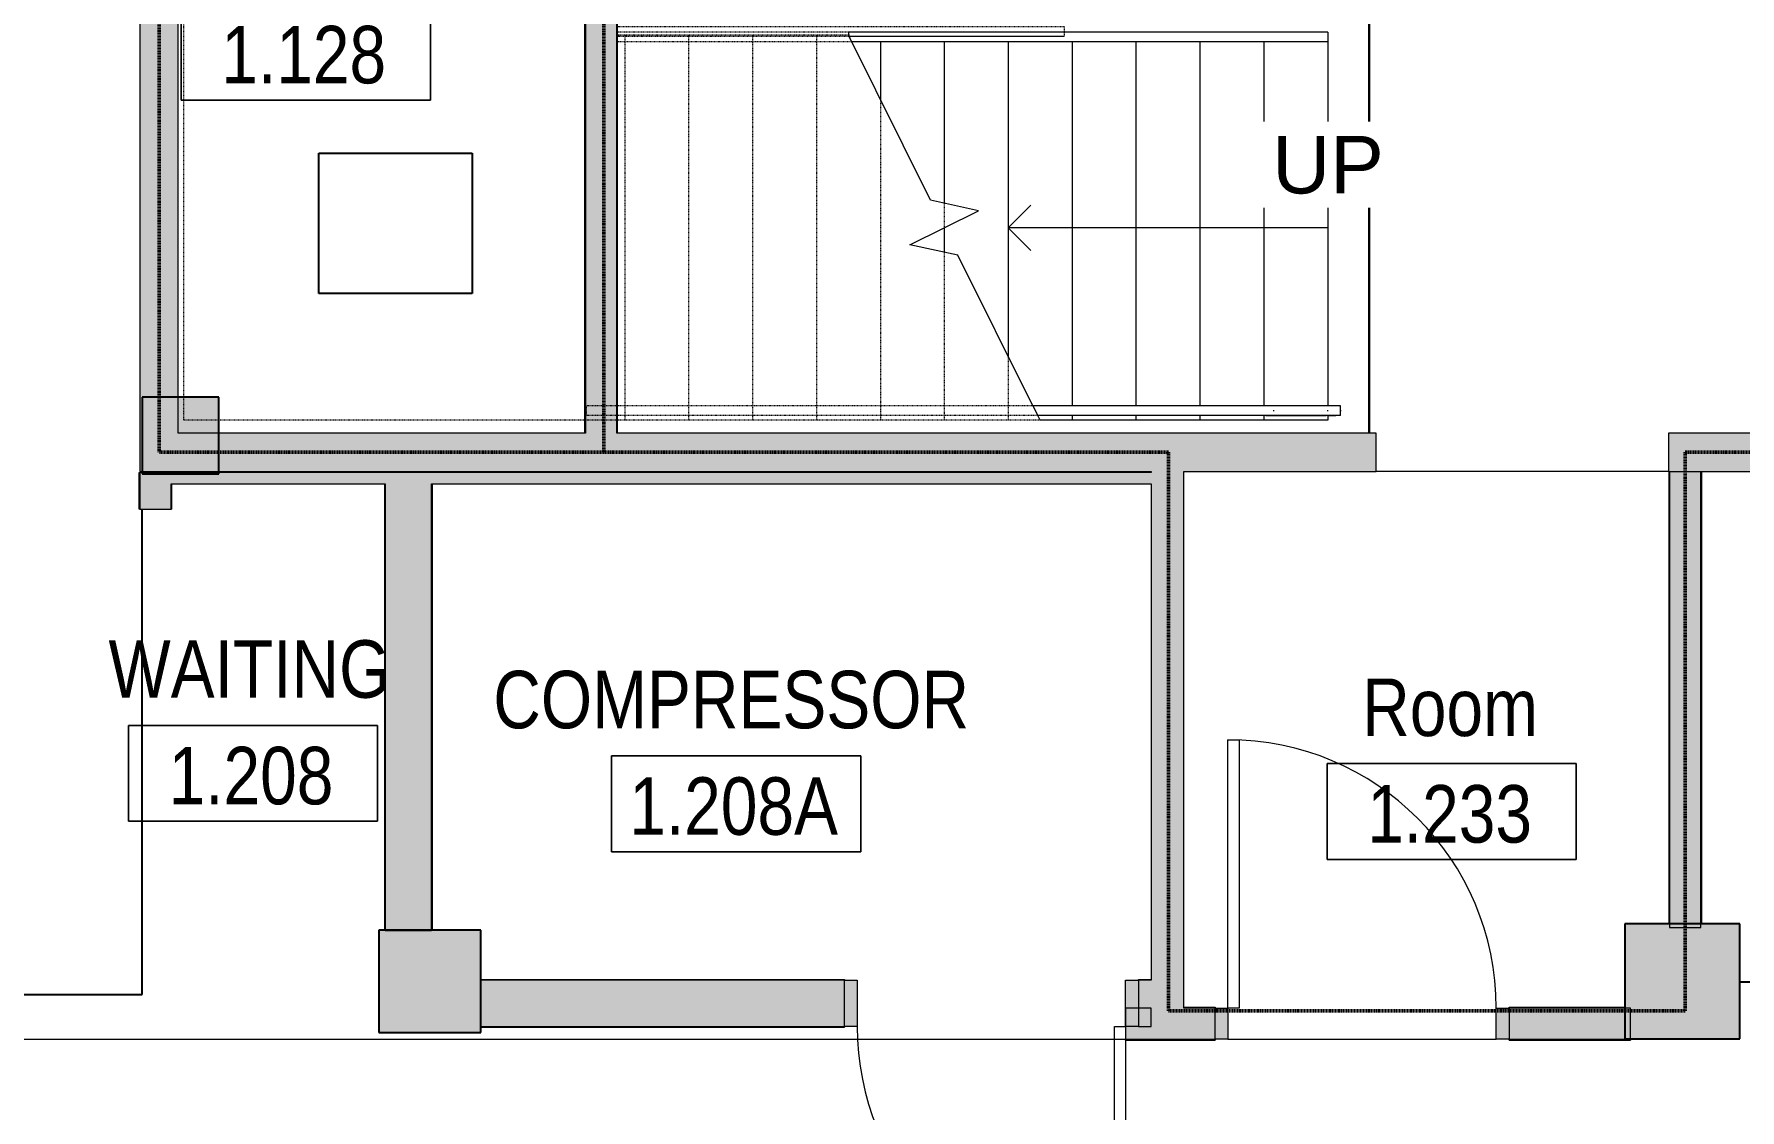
# Model space of a CAD drawing. Header units: inches. Extents: x -3640 to -1418, y -3630 to 137.
# Drawn here: x -3066.3 to -2799.4, y -2852.7 to -2684.3 of the extents above; entities that cross this region are included whole.
import ezdxf

# ---------------------------------------------------------------- set-up
doc = ezdxf.new("R2010")
doc.units = ezdxf.units.IN
doc.header["$MEASUREMENT"] = 0
doc.linetypes.add('1 HOUR', pattern=[0.3125, 0.1875, -0.0625, 0, -0.0625])
doc.linetypes.add('Overhead 1_16_', pattern=[0.101562, 0.0625, -0.039062])
for name, color, linetype, lineweight in [('A-AREA-IDEN', 2, 'Continuous', 9), ('A-DOOR', 31, 'Continuous', 13), ('A-DOOR-FRAM', 31, 'Continuous', 13), ('A-FLOR', 192, 'Continuous', 13), ('A-FLOR-HRAL', 11, 'Continuous', 13), ('A-FLOR-HRAL-MBND', 5, 'Continuous', 13), ('A-GENM', 13, 'Continuous', 9), ('A-WALL-PATT', 111, 'Continuous', 13), ('I-WALL', 2, 'Continuous', 13), ('S-COLS', 52, 'Continuous', 13), ('S-STRS', 31, 'Continuous', 13), ('S-STRS-ANNO', 31, 'Continuous', 13), ('S-STRS-MBND', 31, 'Continuous', 13), ('S-STRS-TEXT', 31, 'Continuous', 13)]:
    doc.layers.add(name, color=color, linetype=linetype, lineweight=lineweight)
doc.styles.add('Arial', font='arial.ttf', dxfattribs={"height": 9})
doc.styles.add('Arial Narrow', font='ARIALN.TTF', dxfattribs={"height": 9})

# ---------------------------------------------------------------- blocks, each defined once
blk = doc.blocks.new('15830016-STRUCT_MARTINEZ-MOORE_CENTRAL_v2018_rvt-1-DIMENSION PLAN - LEVEL 1 _567_ - 2__ - CAD')
at = {"layer": 'S-COLS', "lineweight": 5}
for points in [[(-3037.4, -2753.14), (-3037.4, -2741.14), (-3049.4, -2741.14), (-3049.4, -2753.14)], [(-2799.4, -2841.58), (-2799.4, -2823.58), (-2817.4, -2823.58), (-2817.4, -2841.58)], [(-2996.4, -2840.58), (-2996.4, -2824.58), (-3012.4, -2824.58), (-3012.4, -2840.58)]]:
    blk.add_hatch(color=50, dxfattribs=at).paths.add_polyline_path(points, flags=0)
at = {"layer": 'A-FLOR', "color": 253, "lineweight": 25}
for p, q in [((-2857.4, -2633.64), (-2857.4, -2746.77)), ((-2857.4, -2746.77), (-2857.4, -2633.64)), ((-3021.79, -2702.94), (-2997.79, -2702.94)), ((-3021.79, -2724.94), (-3021.79, -2702.94)), ((-2997.79, -2702.94), (-2997.79, -2724.94)), ((-2997.79, -2724.94), (-3021.79, -2724.94)), ((-3049.4, -2834.64), (-3049.4, -2758.7)), ((-3136.9, -2834.64), (-3049.4, -2834.64)), ((-2799.4, -2832.64), (-2698.52, -2832.64))]:
    blk.add_line(p, q, dxfattribs=at)
at = {"layer": 'S-COLS', "color": 253, "lineweight": 25}
for p, q in [((-3037.4, -2741.14), (-3049.4, -2741.14)), ((-3049.4, -2741.14), (-3049.4, -2753.14)), ((-3037.4, -2753.14), (-3037.4, -2741.14)), ((-3049.4, -2753.14), (-3037.4, -2753.14)), ((-2799.4, -2823.58), (-2817.4, -2823.58)), ((-2817.4, -2823.58), (-2817.4, -2841.58)), ((-2799.4, -2841.58), (-2799.4, -2823.58)), ((-2996.4, -2824.58), (-3012.4, -2824.58)), ((-3012.4, -2824.58), (-3012.4, -2840.58)), ((-2996.4, -2840.58), (-2996.4, -2824.58)), ((-3012.4, -2840.58), (-2996.4, -2840.58)), ((-2817.4, -2841.58), (-2799.4, -2841.58))]:
    blk.add_line(p, q, dxfattribs=at)
blk = doc.blocks.new('Railing - Railing-473197-DIMENSION PLAN - LEVEL 1 _567_ - 2__ - CAD')
at = {"layer": 'A-FLOR-HRAL', "lineweight": 9}
for p, q in [((-2938.9, -2684.02), (-2938.9, -2684.52)), ((-2938.9, -2684.02), (-2938.9, -2684.52)), ((-2863.9, -2684.02), (-2938.9, -2684.02)), ((-2938.9, -2684.52), (-2938.4, -2685.52)), ((-2938.9, -2684.52), (-2938.4, -2685.52)), ((-2938.83, -2684.65), (-2905.15, -2684.65)), ((-2863.9, -2684.02), (-2863.9, -2685.52)), ((-2863.9, -2685.52), (-2938.4, -2685.52))]:
    blk.add_line(p, q, dxfattribs=at)
at = {"layer": 'A-FLOR-HRAL-MBND', "linetype": 'Overhead 1_16_', "lineweight": 9}
for p, q in [((-2975.15, -2683.15), (-2905.15, -2683.15)), ((-2975.15, -2683.15), (-2905.15, -2683.15)), ((-2973.9, -2684.02), (-2975.15, -2684.02)), ((-2973.9, -2684.02), (-2975.15, -2684.02)), ((-2975.15, -2684.65), (-2938.83, -2684.65)), ((-2975.15, -2684.65), (-2905.15, -2684.65)), ((-2938.9, -2684.02), (-2973.9, -2684.02)), ((-2938.9, -2684.02), (-2973.9, -2684.02)), ((-2905.15, -2683.15), (-2905.15, -2684.02)), ((-2905.15, -2683.15), (-2905.15, -2684.65)), ((-2973.9, -2685.52), (-2975.15, -2685.52)), ((-2973.9, -2685.52), (-2975.15, -2685.52)), ((-2938.4, -2685.52), (-2973.9, -2685.52)), ((-2938.4, -2685.52), (-2973.9, -2685.52))]:
    blk.add_line(p, q, dxfattribs=at)
blk = doc.blocks.new('Basic Wall _ B3-4 7_8_-BSALS - ___-3567747-DIMENSION PLAN - LEVEL 1 _567_ - 2__ - CAD')
at = {"layer": 'I-WALL', "lineweight": 20}
blk.add_line((-2810.52, -2752.77), (-2810.52, -2823.58), dxfattribs=at)
blk = doc.blocks.new('Basic Wall _ B3-4 7_8_-BSALS - ___-3567746-DIMENSION PLAN - LEVEL 1 _567_ - 2__ - CAD')
at = {"layer": 'I-WALL', "lineweight": 20}
blk.add_line((-2805.4, -2752.77), (-2805.4, -2823.58), dxfattribs=at)
blk = doc.blocks.new('Basic Wall _ B3-4 7_8_-BSALS - ___-3567749-DIMENSION PLAN - LEVEL 1 _567_ - 2__ - CAD')
at = {"layer": 'I-WALL', "lineweight": 20}
for p, q in [((-2895.52, -2841.77), (-2895.52, -2841.64)), ((-2895.52, -2841.77), (-2881.52, -2841.77)), ((-2881.52, -2841.64), (-2881.52, -2841.77)), ((-2835.52, -2841.77), (-2835.52, -2841.64)), ((-2835.52, -2841.77), (-2816.52, -2841.77)), ((-2816.52, -2841.64), (-2816.52, -2841.77))]:
    blk.add_line(p, q, dxfattribs=at)
blk = doc.blocks.new('Basic Wall _ B3-4 7_8_-BSALS - ___-3567748-DIMENSION PLAN - LEVEL 1 _567_ - 2__ - CAD')
at = {"layer": 'I-WALL', "lineweight": 20}
for p, q in [((-2886.4, -2836.64), (-2881.52, -2836.64)), ((-2881.52, -2836.64), (-2881.52, -2836.77)), ((-2835.52, -2836.77), (-2835.52, -2836.64)), ((-2835.52, -2836.64), (-2817.4, -2836.64))]:
    blk.add_line(p, q, dxfattribs=at)
blk = doc.blocks.new('Basic Wall _ B3-4 7_8_-BSALS - ___-3567769-DIMENSION PLAN - LEVEL 1 _567_ - 2__ - CAD')
at = {"layer": 'I-WALL', "lineweight": 20}
blk.add_line((-2980.15, -2746.77), (-2980.15, -2622.64), dxfattribs=at)
blk = doc.blocks.new('Basic Wall _ B3-4 7_8_-BSALS - ___-3567768-DIMENSION PLAN - LEVEL 1 _567_ - 2__ - CAD')
at = {"layer": 'I-WALL', "lineweight": 20}
blk.add_line((-2975.02, -2746.77), (-2975.02, -2622.64), dxfattribs=at)
blk = doc.blocks.new('Door-A1_2-BSALS - A1_2-42x84-BSALS-385260-DIMENSION PLAN - LEVEL 1 _567_ - 2__ - CAD')
at = {"layer": 'A-DOOR-FRAM', "lineweight": 20}
h = blk.add_hatch(color=10, dxfattribs=at)
h.paths.add_polyline_path([(24, 2.4375), (24, -2.4375), (26, -2.4375), (26, 2.4375)], flags=0)
h.paths.add_polyline_path([(-18, 2.4375), (-20, 2.4375), (-20, -2.4375), (-18, -2.4375)], flags=0)
at = {"layer": 'A-DOOR', "lineweight": 20}
for p, q in [((22.25, -2.4375), (24, -2.4375)), ((22.25, -44.4375), (22.25, -2.4375)), ((24, -2.4375), (24, -44.4375)), ((24, -44.4375), (22.25, -44.4375))]:
    blk.add_line(p, q, dxfattribs=at)
at = {"layer": 'A-DOOR', "lineweight": 9}
blk.add_arc((24, -2.4375), 42, 180, 270, dxfattribs=at)
at = {"layer": 'A-DOOR-FRAM', "lineweight": 20}
for p, q in [((-20, -2.4375), (-20, 2.4375)), ((-20, 2.4375), (-18, 2.4375)), ((-18, 2.4375), (-18, -2.4375)), ((24, -2.4375), (24, 2.4375)), ((24, 2.4375), (26, 2.4375)), ((26, 2.4375), (26, -2.4375)), ((-18, -2.4375), (-20, -2.4375)), ((26, -2.4375), (24, -2.4375))]:
    blk.add_line(p, q, dxfattribs=at)
blk = doc.blocks.new('Basic Wall _ B3-4 7_8_-BSALS - ___-3567813-DIMENSION PLAN - LEVEL 1 _567_ - 2__ - CAD')
at = {"layer": 'I-WALL', "lineweight": 20}
for p, q in [((-3049.9, -2752.95), (-3049.77, -2752.95)), ((-3049.9, -2758.7), (-3049.9, -2752.95)), ((-3049.77, -2758.7), (-3049.9, -2758.7))]:
    blk.add_line(p, q, dxfattribs=at)
blk = doc.blocks.new('Basic Wall _ B3-4 7_8_-BSALS - ___-3567812-DIMENSION PLAN - LEVEL 1 _567_ - 2__ - CAD')
at = {"layer": 'I-WALL', "lineweight": 20}
for q in [(-3044.77, -2754.7), (-3044.9, -2758.7)]:
    blk.add_line((-3044.77, -2758.7), q, dxfattribs=at)
blk = doc.blocks.new('Basic Wall _ B6-7 1_4_-BSALS - ___-3569049-DIMENSION PLAN - LEVEL 1 _567_ - 2__ - CAD')
at = {"layer": 'I-WALL', "lineweight": 20}
blk.add_line((-3004.02, -2754.7), (-3004.02, -2824.58), dxfattribs=at)
blk = doc.blocks.new('Basic Wall _ B6-7 1_4_-BSALS - ___-3569048-DIMENSION PLAN - LEVEL 1 _567_ - 2__ - CAD')
at = {"layer": 'I-WALL', "lineweight": 20}
blk.add_line((-3011.52, -2754.7), (-3011.52, -2824.58), dxfattribs=at)
blk = doc.blocks.new('Basic Wall _ B6-7 1_4_-BSALS - ___-3569051-DIMENSION PLAN - LEVEL 1 _567_ - 2__ - CAD')
at = {"layer": 'I-WALL', "lineweight": 20}
for p, q in [((-2996.4, -2832.27), (-2939.52, -2832.27)), ((-2939.52, -2832.27), (-2939.52, -2832.39)), ((-2893.52, -2832.39), (-2893.52, -2832.27)), ((-2893.52, -2832.27), (-2891.52, -2832.27))]:
    blk.add_line(p, q, dxfattribs=at)
blk = doc.blocks.new('Basic Wall _ B6-7 1_4_-BSALS - ___-3569050-DIMENSION PLAN - LEVEL 1 _567_ - 2__ - CAD')
at = {"layer": 'I-WALL', "lineweight": 20}
for p in [(-2996.4, -2839.77), (-2939.52, -2839.64)]:
    blk.add_line(p, (-2939.52, -2839.77), dxfattribs=at)
blk = doc.blocks.new('Door-A1_1-BSALS1 - A1_1-42-84-BSALS-1860141-DIMENSION PLAN - LEVEL 1 _567_ - 2__ - CAD')
at = {"layer": 'A-DOOR-FRAM', "lineweight": 20}
h = blk.add_hatch(color=10, dxfattribs=at)
h.paths.add_polyline_path([(21, -3.63), (23, -3.63), (23, 3.62), (21, 3.62)], flags=0)
h.paths.add_polyline_path([(-21, -3.63), (-21, 3.62), (-23, 3.62), (-23, -3.63)], flags=0)
at = {"layer": 'A-DOOR', "lineweight": 20}
for p, q in [((19.25, -3.63), (21, -3.63)), ((19.25, -45.63), (19.25, -3.63)), ((21, -3.63), (21, -45.63)), ((21, -45.63), (19.25, -45.63))]:
    blk.add_line(p, q, dxfattribs=at)
at = {"layer": 'A-DOOR', "lineweight": 9}
blk.add_arc((21, -3.66), 42, 179.95, 267.6122, dxfattribs=at)
at = {"layer": 'A-DOOR-FRAM', "lineweight": 20}
for p, q in [((-23, -3.63), (-23, 3.62)), ((-23, 3.62), (-21, 3.62)), ((-21, 3.62), (-21, -3.63)), ((21, -3.63), (21, 3.62)), ((21, 3.62), (23, 3.62)), ((23, 3.62), (23, -3.63)), ((-21, -3.63), (-23, -3.63)), ((23, -3.63), (21, -3.63))]:
    blk.add_line(p, q, dxfattribs=at)
blk = doc.blocks.new('Fire Rating - BSALS _Combined_1 - 1-Hour Fire-3466959-DIMENSION PLAN - LEVEL 1 _567_ - 2__ - CAD')
at = {"layer": 'A-GENM', "linetype": '1 HOUR', "lineweight": 50}
blk.add_line((0, 0), (80.875, 0), dxfattribs=at)
blk = doc.blocks.new('Fire Rating - BSALS _Combined_1 - 1-Hour Fire-3467002-DIMENSION PLAN - LEVEL 1 _567_ - 2__ - CAD')
at = {"layer": 'A-GENM', "linetype": '1 HOUR', "lineweight": 50}
blk.add_line((0, 0), (157.9375, 0), dxfattribs=at)
blk = doc.blocks.new('Fire Rating - BSALS _Combined_1 - 1-Hour Fire-3467129-DIMENSION PLAN - LEVEL 1 _567_ - 2__ - CAD')
at = {"layer": 'A-GENM', "linetype": '1 HOUR', "lineweight": 50}
blk.add_line((0, 0), (87.4375, 0), dxfattribs=at)
blk = doc.blocks.new('Fire Rating - BSALS _Combined_1 - 1-Hour Fire-3467426-DIMENSION PLAN - LEVEL 1 _567_ - 2__ - CAD')
at = {"layer": 'A-GENM', "linetype": '1 HOUR', "lineweight": 50}
blk.add_line((0, 0), (22.8125, 0), dxfattribs=at)
blk = doc.blocks.new('Fire Rating - BSALS _Combined_1 - 1-Hour Fire-3468423-DIMENSION PLAN - LEVEL 1 _567_ - 2__ - CAD')
at = {"layer": 'A-GENM', "linetype": '1 HOUR', "lineweight": 50}
blk.add_line((0, 0), (131, 0), dxfattribs=at)
blk = doc.blocks.new('Handrail Type - Handrail_Internal_-3487774-DIMENSION PLAN - LEVEL 1 _567_ - 2__ - CAD')
at = {"layer": 'A-FLOR-HRAL', "lineweight": 9}
for p, q in [((-2864.14, -2742.52), (-2873.58, -2742.52)), ((-2873.58, -2744.02), (-2864.14, -2744.02)), ((-2872.31, -2743.34), (-2872.31, -2743.19)), ((-2862.65, -2742.52), (-2863.91, -2742.52)), ((-2863.91, -2744.02), (-2862.65, -2744.02))]:
    blk.add_line(p, q, dxfattribs=at)
for points in [[(-2863.9, -2743.34), (-2863.9, -2743.32), (-2863.9, -2743.27), (-2863.9, -2743.22), (-2863.9, -2743.19)], [(-2861.9, -2743.17), (-2861.9, -2743.2), (-2861.89, -2743.27), (-2861.9, -2743.33), (-2861.9, -2743.36)]]:
    blk.add_open_spline(points, degree=3, dxfattribs=at)
blk = doc.blocks.new('Handrail Type - Handrail_Internal_-V102-DIMENSION PLAN - LEVEL 1 _567_ - 2__ - CAD')
at = {"layer": 'A-FLOR-HRAL', "linetype": 'Overhead 1_16_', "lineweight": 9}
for p, q in [((-2979.9, -2744.02), (-2979.9, -2742.52)), ((-2973.9, -2742.52), (-2979.9, -2742.52)), ((-2973.9, -2744.02), (-2979.9, -2744.02)), ((-2910.02, -2742.52), (-2973.9, -2742.52)), ((-2909.27, -2744.02), (-2973.9, -2744.02))]:
    blk.add_line(p, q, dxfattribs=at)
at = {"layer": 'A-FLOR-HRAL', "lineweight": 9}
for p, q in [((-2910.02, -2742.52), (-2909.27, -2744.02)), ((-2863.9, -2742.52), (-2910.02, -2742.52)), ((-2863.9, -2744.02), (-2909.27, -2744.02)), ((-2861.9, -2742.52), (-2863.9, -2742.52)), ((-2861.9, -2744.02), (-2863.9, -2744.02)), ((-2861.9, -2744.02), (-2861.9, -2742.52))]:
    blk.add_line(p, q, dxfattribs=at)
blk = doc.blocks.new('Room Tag- BSALS - Room Tag-28050-DIMENSION PLAN - LEVEL 1 _567_ - 2__ - CAD')
at = {"layer": 'A-AREA-IDEN'}
for p, q in [((-0.203125, -0.171875), (-0.203125, -0.015625)), ((-0.203125, -0.015625), (0.203125, -0.015625)), ((0.203125, -0.015625), (-0.203125, -0.015625)), ((-0.203125, -0.015625), (-0.203125, -0.171875)), ((0.203125, -0.015625), (0.203125, -0.171875)), ((0.203125, -0.171875), (0.203125, -0.015625)), ((0.203125, -0.171875), (-0.203125, -0.171875)), ((-0.203125, -0.171875), (0.203125, -0.171875))]:
    blk.add_line(p, q, dxfattribs=at)

msp = doc.modelspace()

# ---------------------------------------------------------------- block references
at = {"lineweight": 5}
msp.add_blockref('15830016-STRUCT_MARTINEZ-MOORE_CENTRAL_v2018_rvt-1-DIMENSION PLAN - LEVEL 1 _567_ - 2__ - CAD', (0, 0), dxfattribs=at)

# ---------------------------------------------------------------- next in the draw order: hatches: boundary and pattern name
at = {"layer": 'A-WALL-PATT', "lineweight": 20}
for points in [[(-3043.77, -2752.77), (-3043.77, -2616.64), (-3049.77, -2616.64), (-3049.77, -2752.77)], [(-2891.52, -2754.7), (-2891.52, -2752.95), (-3044.9, -2752.95), (-3044.9, -2754.7), (-2911.12, -2754.7)], [(-2886.4, -2836.77), (-2886.4, -2752.77), (-2891.52, -2752.77), (-2891.52, -2836.77)]]:
    msp.add_hatch(color=10, dxfattribs=at).paths.add_polyline_path(points, flags=0)
at = {"layer": 'A-WALL-PATT', "lineweight": 5}
for points in [[(-2975.15, -2746.77), (-2975.15, -2622.64), (-2980.02, -2622.64), (-2980.02, -2746.77)], [(-3044.9, -2758.7), (-3044.9, -2752.95), (-3049.77, -2752.95), (-3049.77, -2758.7)], [(-3004.15, -2824.64), (-3004.15, -2754.7), (-3011.4, -2754.7), (-3011.4, -2824.64)], [(-2805.52, -2824.14), (-2805.52, -2752.77), (-2810.4, -2752.77), (-2810.4, -2824.14)]]:
    msp.add_hatch(color=50, dxfattribs=at).paths.add_polyline_path(points, flags=0)
at = {"layer": 'A-WALL-PATT', "lineweight": 20}
h = msp.add_hatch(color=10, dxfattribs=at)
h.paths.add_polyline_path([(-2987.5, -2752.77), (-2856.32, -2752.77), (-2856.32, -2746.77), (-3043.77, -2746.77), (-3043.77, -2752.77)], flags=0)
h.paths.add_polyline_path([(-2787.9, -2752.77), (-2787.9, -2746.77), (-2810.57, -2746.77), (-2810.57, -2752.77), (-2796.55, -2752.77)], flags=0)
at = {"layer": 'A-WALL-PATT', "lineweight": 5}
h = msp.add_hatch(color=50, dxfattribs=at)
h.paths.add_polyline_path([(-2891.52, -2839.64), (-2891.52, -2832.39), (-2893.52, -2832.39), (-2893.52, -2839.64)], flags=0)
h.paths.add_polyline_path([(-2939.52, -2839.64), (-2939.52, -2832.39), (-2996.52, -2832.39), (-2996.52, -2839.64), (-2987.5, -2839.64)], flags=0)
h = msp.add_hatch(color=50, dxfattribs=at)
h.paths.add_polyline_path([(-2834.74, -2841.64), (-2816.52, -2841.64), (-2816.52, -2836.77), (-2835.52, -2836.77), (-2835.52, -2841.64)], flags=0)
h.paths.add_polyline_path([(-2881.52, -2841.64), (-2881.52, -2836.77), (-2895.52, -2836.77), (-2895.52, -2841.64)], flags=0)

# ---------------------------------------------------------------- next in the draw order: linework, layer by layer
at = {"layer": 'A-FLOR', "lineweight": 20}
for p, q in [((-2810.57, -2752.77), (-2856.32, -2752.77)), ((-3136.9, -2841.64), (-2895.52, -2841.64)), ((-2879.52, -2841.64), (-2837.52, -2841.64)), ((-2816.52, -2841.64), (-2810.4, -2841.64)), ((-2810.4, -2841.64), (-2810.4, -2841.58))]:
    msp.add_line(p, q, dxfattribs=at)
at = {"layer": 'I-WALL', "lineweight": 20}
for p, q in [((-3049.77, -2616.64), (-3049.77, -2752.77)), ((-3043.77, -2746.77), (-3043.77, -2616.64)), ((-2980.02, -2622.64), (-2980.02, -2746.77)), ((-2975.15, -2746.77), (-2975.15, -2622.64)), ((-2980.02, -2746.77), (-3043.77, -2746.77)), ((-2856.32, -2746.77), (-2975.15, -2746.77)), ((-2856.32, -2752.77), (-2856.32, -2746.77)), ((-2787.9, -2746.77), (-2810.57, -2746.77)), ((-2810.57, -2746.77), (-2810.57, -2752.77)), ((-3049.77, -2752.77), (-2891.52, -2752.77)), ((-3049.77, -2752.95), (-3049.77, -2758.7)), ((-2891.52, -2752.95), (-3049.77, -2752.95)), ((-3044.9, -2758.7), (-3044.9, -2754.7)), ((-3044.9, -2754.7), (-3011.4, -2754.7)), ((-3011.4, -2754.7), (-3011.4, -2824.64)), ((-3004.15, -2754.7), (-2891.52, -2754.7)), ((-3004.15, -2824.64), (-3004.15, -2754.7)), ((-2891.52, -2752.77), (-2891.52, -2752.95)), ((-2891.52, -2754.7), (-2891.52, -2832.39)), ((-2886.4, -2752.77), (-2856.32, -2752.77)), ((-2886.4, -2836.77), (-2886.4, -2752.77)), ((-2810.57, -2752.77), (-2782.4, -2752.77)), ((-2810.4, -2752.77), (-2810.4, -2824.14)), ((-2805.52, -2824.14), (-2805.52, -2752.77)), ((-3049.77, -2758.7), (-3044.9, -2758.7)), ((-3011.4, -2824.64), (-3004.15, -2824.64)), ((-2810.4, -2824.14), (-2805.52, -2824.14)), ((-2939.52, -2832.39), (-2996.52, -2832.39)), ((-2996.52, -2832.39), (-2996.52, -2839.64)), ((-2939.52, -2839.64), (-2939.52, -2832.39)), ((-2891.52, -2832.39), (-2893.52, -2832.39)), ((-2893.52, -2832.39), (-2893.52, -2839.64)), ((-2891.52, -2836.77), (-2895.52, -2836.77)), ((-2895.52, -2836.77), (-2895.52, -2841.64)), ((-2891.52, -2839.64), (-2891.52, -2836.77)), ((-2881.52, -2836.77), (-2886.4, -2836.77)), ((-2881.52, -2841.64), (-2881.52, -2836.77)), ((-2816.52, -2836.77), (-2835.52, -2836.77)), ((-2835.52, -2836.77), (-2835.52, -2841.64)), ((-2816.52, -2841.64), (-2816.52, -2836.77)), ((-2996.52, -2839.64), (-2939.52, -2839.64)), ((-2893.52, -2839.64), (-2891.52, -2839.64)), ((-2895.52, -2841.64), (-2881.52, -2841.64)), ((-2835.52, -2841.64), (-2816.52, -2841.64))]:
    msp.add_line(p, q, dxfattribs=at)
at = {"layer": 'S-STRS', "lineweight": 9}
for p, q in [((-2926.03, -2710.34), (-2938.9, -2684.52)), ((-2938.73, -2684.52), (-2938.9, -2684.52)), ((-2933.9, -2685.52), (-2933.9, -2694.56)), ((-2923.9, -2685.52), (-2923.9, -2710.81)), ((-2913.9, -2685.52), (-2913.9, -2734.72)), ((-2903.9, -2685.52), (-2903.9, -2742.52)), ((-2893.9, -2685.52), (-2893.9, -2742.52)), ((-2883.9, -2685.52), (-2883.9, -2742.52)), ((-2873.9, -2685.52), (-2873.9, -2742.52)), ((-2863.9, -2685.52), (-2863.9, -2742.52)), ((-2929.27, -2717.32), (-2918.52, -2711.97)), ((-2918.52, -2711.97), (-2926.03, -2710.34)), ((-2923.9, -2714.64), (-2923.9, -2718.48)), ((-2921.76, -2718.94), (-2929.27, -2717.32)), ((-2910.02, -2742.52), (-2921.76, -2718.94)), ((-2908.9, -2744.77), (-2909.27, -2744.02)), ((-2903.9, -2744.02), (-2903.9, -2744.77)), ((-2893.9, -2744.02), (-2893.9, -2744.77)), ((-2883.9, -2744.02), (-2883.9, -2744.77)), ((-2873.9, -2744.02), (-2873.9, -2744.77)), ((-2863.9, -2744.02), (-2863.9, -2744.77)), ((-2863.9, -2744.77), (-2908.9, -2744.77))]:
    msp.add_line(p, q, dxfattribs=at)
at = {"layer": 'S-STRS-ANNO', "lineweight": 9}
for p in [(-2910.36, -2711.11), (-2910.36, -2718.18), (-2863.9, -2714.64)]:
    msp.add_line(p, (-2913.9, -2714.64), dxfattribs=at)
at = {"layer": 'S-STRS-MBND', "linetype": 'Overhead 1_16_', "lineweight": 9}
for p, q in [((-3042.9, -2744.77), (-3042.9, -2623.9)), ((-2975.15, -2684.52), (-2975.15, -2684.15)), ((-2973.9, -2684.52), (-2975.15, -2684.52)), ((-2973.9, -2684.52), (-2973.9, -2744.77)), ((-2938.9, -2684.52), (-2973.9, -2684.52)), ((-2963.9, -2684.52), (-2963.9, -2744.77)), ((-2953.9, -2684.52), (-2953.9, -2744.77)), ((-2943.9, -2684.52), (-2943.9, -2744.77)), ((-2933.9, -2694.56), (-2933.9, -2744.77)), ((-2923.9, -2710.81), (-2923.9, -2714.64)), ((-2923.9, -2718.48), (-2923.9, -2744.77)), ((-2913.9, -2734.72), (-2913.9, -2744.77)), ((-2973.9, -2744.77), (-3042.9, -2744.77)), ((-2908.9, -2744.77), (-2973.9, -2744.77))]:
    msp.add_line(p, q, dxfattribs=at)

# ---------------------------------------------------------------- next in the draw order: block references
at = {"layer": 'A-AREA-IDEN', "xscale": 95.99999999999994, "yscale": 95.99999999999994, "zscale": 95.99999999999994}
for p in [(-3023.81, -2678.17), (-3032.07, -2791.02), (-2956.48, -2795.79), (-2844.5, -2797.01)]:
    msp.add_blockref('Room Tag- BSALS - Room Tag-28050-DIMENSION PLAN - LEVEL 1 _567_ - 2__ - CAD', p, dxfattribs=at)
at = {"layer": 'A-DOOR', "lineweight": 20, "rotation": 180}
msp.add_blockref('Door-A1_2-BSALS - A1_2-42x84-BSALS-385260-DIMENSION PLAN - LEVEL 1 _567_ - 2__ - CAD', (-2855.52, -2839.2), dxfattribs=at)
at = {"layer": 'A-DOOR', "lineweight": 20}
msp.add_blockref('Door-A1_1-BSALS1 - A1_1-42-84-BSALS-1860141-DIMENSION PLAN - LEVEL 1 _567_ - 2__ - CAD', (-2916.52, -2836.02), dxfattribs=at)
at = {"layer": 'A-FLOR-HRAL', "lineweight": 9}
for name in ['Railing - Railing-473197-DIMENSION PLAN - LEVEL 1 _567_ - 2__ - CAD', 'Handrail Type - Handrail_Internal_-V102-DIMENSION PLAN - LEVEL 1 _567_ - 2__ - CAD', 'Handrail Type - Handrail_Internal_-3487774-DIMENSION PLAN - LEVEL 1 _567_ - 2__ - CAD']:
    msp.add_blockref(name, (0, 0), dxfattribs=at)
at = {"layer": 'A-GENM'}
for name, p, rotation in [('Fire Rating - BSALS _Combined_1 - 1-Hour Fire-3468423-DIMENSION PLAN - LEVEL 1 _567_ - 2__ - CAD', (-3046.77, -2618.77), 269.9999999999998), ('Fire Rating - BSALS _Combined_1 - 1-Hour Fire-3468423-DIMENSION PLAN - LEVEL 1 _567_ - 2__ - CAD', (-2977.15, -2749.77), 89.99999999999986), ('Fire Rating - BSALS _Combined_1 - 1-Hour Fire-3467002-DIMENSION PLAN - LEVEL 1 _567_ - 2__ - CAD', (-2888.83, -2749.77), 180), ('Fire Rating - BSALS _Combined_1 - 1-Hour Fire-3467129-DIMENSION PLAN - LEVEL 1 _567_ - 2__ - CAD', (-2888.83, -2749.77), 270), ('Fire Rating - BSALS _Combined_1 - 1-Hour Fire-3467129-DIMENSION PLAN - LEVEL 1 _567_ - 2__ - CAD', (-2807.96, -2749.77), 269.9999999999997), ('Fire Rating - BSALS _Combined_1 - 1-Hour Fire-3466959-DIMENSION PLAN - LEVEL 1 _567_ - 2__ - CAD', (-2807.96, -2837.2), 180)]:
    msp.add_blockref(name, p, dxfattribs=dict(at, rotation=rotation))
msp.add_blockref('Fire Rating - BSALS _Combined_1 - 1-Hour Fire-3467426-DIMENSION PLAN - LEVEL 1 _567_ - 2__ - CAD', (-2807.96, -2749.77), dxfattribs=at)
at = {"layer": 'I-WALL', "lineweight": 20}
for name in ['Basic Wall _ B3-4 7_8_-BSALS - ___-3567769-DIMENSION PLAN - LEVEL 1 _567_ - 2__ - CAD', 'Basic Wall _ B3-4 7_8_-BSALS - ___-3567768-DIMENSION PLAN - LEVEL 1 _567_ - 2__ - CAD', 'Basic Wall _ B3-4 7_8_-BSALS - ___-3567813-DIMENSION PLAN - LEVEL 1 _567_ - 2__ - CAD', 'Basic Wall _ B3-4 7_8_-BSALS - ___-3567812-DIMENSION PLAN - LEVEL 1 _567_ - 2__ - CAD', 'Basic Wall _ B6-7 1_4_-BSALS - ___-3569048-DIMENSION PLAN - LEVEL 1 _567_ - 2__ - CAD', 'Basic Wall _ B6-7 1_4_-BSALS - ___-3569049-DIMENSION PLAN - LEVEL 1 _567_ - 2__ - CAD', 'Basic Wall _ B3-4 7_8_-BSALS - ___-3567747-DIMENSION PLAN - LEVEL 1 _567_ - 2__ - CAD', 'Basic Wall _ B3-4 7_8_-BSALS - ___-3567746-DIMENSION PLAN - LEVEL 1 _567_ - 2__ - CAD', 'Basic Wall _ B6-7 1_4_-BSALS - ___-3569051-DIMENSION PLAN - LEVEL 1 _567_ - 2__ - CAD', 'Basic Wall _ B3-4 7_8_-BSALS - ___-3567748-DIMENSION PLAN - LEVEL 1 _567_ - 2__ - CAD', 'Basic Wall _ B6-7 1_4_-BSALS - ___-3569050-DIMENSION PLAN - LEVEL 1 _567_ - 2__ - CAD', 'Basic Wall _ B3-4 7_8_-BSALS - ___-3567749-DIMENSION PLAN - LEVEL 1 _567_ - 2__ - CAD']:
    msp.add_blockref(name, (0, 0), dxfattribs=at)

# ---------------------------------------------------------------- next in the draw order: texts
at = {"layer": 'A-AREA-IDEN', "char_height": 9, "attachment_point": 1, "style": 'Arial Narrow'}
for s, insert, width in [('1.128', (-3037.04, -2683.04), 31.512), ('WAITING', (-3054.68, -2779.2), 54.54), ('COMPRESSOR', (-2994.47, -2783.98), 91.809), ('Room', (-2858.49, -2785.19), 33.633), ('1.208', (-3045.29, -2795.88), 31.512), ('1.208A', (-2973.2, -2800.65), 39.996), ('1.233', (-2857.72, -2801.87), 31.512)]:
    msp.add_mtext(s, dxfattribs=dict(at, insert=insert, width=width))

# ---------------------------------------------------------------- next in the draw order: texts
at = {"layer": 'S-STRS-TEXT', "lineweight": 9, "insert": (-2872.58, -2700.27), "char_height": 9, "width": 20.851, "attachment_point": 1, "line_spacing_factor": 0.941778, "style": 'Arial', "bg_fill": 3, "box_fill_scale": 1.25, "bg_fill_color": 256, "bg_fill_true_color": 13158600, "bg_fill_transparency": 0}
msp.add_mtext('UP', dxfattribs=at)

doc.saveas('drawing.dxf')
